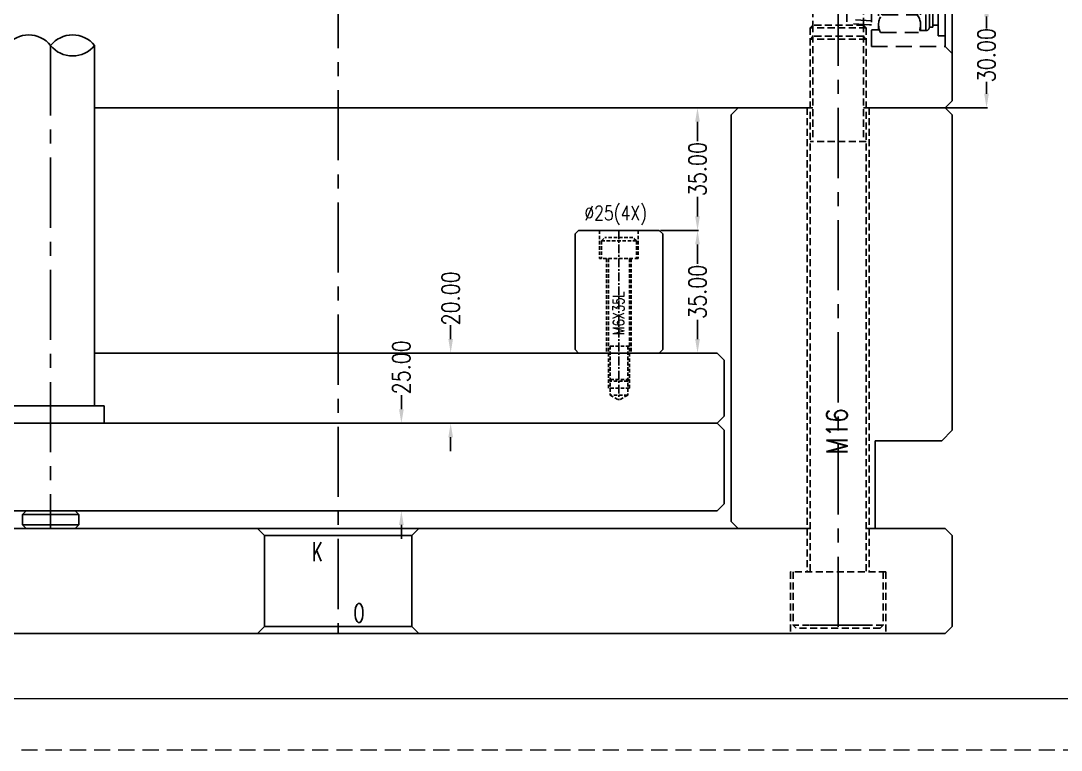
# Model space of a CAD drawing. Header units: millimetres. Extents: x 21466 to 22834, y -21631 to -20664.
# Drawn here: x 22069.5 to 22366.1, y -21631.4 to -21423.4 of the extents above; entities that cross this region are included whole.
import ezdxf

# ---------------------------------------------------------------- set-up
doc = ezdxf.new("R2010")
doc.units = ezdxf.units.MM
doc.header["$LTSCALE"] = 8
for name, pattern in [('CENTER', [2, 1.25, -0.25, 0.25, -0.25]), ('DASHED', [0.75, 0.5, -0.25]), ('HIDDEN', [0.375, 0.25, -0.125]), ('HIDDEN2', [0.1875, 0.125, -0.0625])]:
    doc.linetypes.add(name, pattern=pattern)
doc.layers.get('DEFPOINTS').update_dxf_attribs({"color": 6})
for name, color, linetype in [('CL', 1, 'Continuous'), ('Layer3', 3, 'Continuous'), ('SCREW', 52, 'HIDDEN'), ('SP', 3, 'Continuous'), ('WT', 4, 'Continuous')]:
    doc.layers.add(name, color=color, linetype=linetype)
doc.layers.add('dim', color=3, linetype='Continuous', lineweight=15)
doc.layers.add('MBOM-ASSIS-LAYER', color=71, linetype='Continuous', lineweight=9)
doc.styles.add('ROMANC', font='RomanC.ttf', dxfattribs={"width": 0.8, "height": 7})
doc.styles.get("Standard").update_dxf_attribs({"font": 'txt.shx', "width": 0.8, "bigfont": 'chineset.shx'})
doc.styles.add('txt', font='txt.shx', dxfattribs={"width": 0.75, "height": 3.2})
doc.dimstyles.new('ISO-25', dxfattribs={"dimtxt": 5, "dimasz": 4, "dimexe": 0.3, "dimexo": 0.3, "dimtad": 0, "dimzin": 1, "dimdsep": 46, "dimtxsty": 'Standard', "dimcen": 0, "dimclrd": 3, "dimclre": 3, "dimclrt": 3, "dimazin": 0, "dimtfac": 1, "dimtofl": 0, "dimtmove": 0, "dimatfit": 0, "dimfxl": 0, "dimarcsym": 0})

# ---------------------------------------------------------------- blocks, each defined once
blk = doc.blocks.new('*D25759')
at = {"layer": 'DEFPOINTS', "color": 0}
for p in [(22178.03, -21538.15), (22182.16, -21538.15), (22182.16, -21563.15)]:
    blk.add_point(p, dxfattribs=at)
at = {"layer": 'dim', "color": 3, "lineweight": -2}
for p, q in [((22178.03, -21534.15), (22178.03, -21530.15)), ((22181.86, -21538.15), (22177.73, -21538.15)), ((22181.86, -21563.15), (22177.73, -21563.15)), ((22178.03, -21567.15), (22178.03, -21571.15))]:
    blk.add_line(p, q, dxfattribs=at)
at = {"layer": 'dim', "color": 3}
for points in [[(22177.37, -21534.15), (22178.7, -21534.15), (22178.03, -21538.15)], [(22178.7, -21567.15), (22177.37, -21567.15), (22178.03, -21563.15)]]:
    blk.add_solid(points, dxfattribs=at)
at = {"layer": 'dim', "color": 3, "insert": (22178.03, -21522.19), "char_height": 5, "attachment_point": 5, "rotation": 90}
blk.add_mtext('25.00', dxfattribs=at)
blk = doc.blocks.new('*D25760')
at = {"layer": 'DEFPOINTS', "color": 0}
for p in [(22182.16, -21518.15), (22192.08, -21518.15), (22182.16, -21538.15)]:
    blk.add_point(p, dxfattribs=at)
at = {"layer": 'dim', "color": 3, "lineweight": -2}
for p, q in [((22192.08, -21514.15), (22192.08, -21510.15)), ((22182.46, -21518.15), (22192.38, -21518.15)), ((22182.46, -21538.15), (22192.38, -21538.15)), ((22192.08, -21542.15), (22192.08, -21546.15))]:
    blk.add_line(p, q, dxfattribs=at)
at = {"layer": 'dim', "color": 3}
for points in [[(22191.42, -21514.15), (22192.75, -21514.15), (22192.08, -21518.15)], [(22192.75, -21542.15), (22191.42, -21542.15), (22192.08, -21538.15)]]:
    blk.add_solid(points, dxfattribs=at)
at = {"layer": 'dim', "color": 3, "insert": (22192.08, -21502.53), "char_height": 5, "attachment_point": 5, "rotation": 90}
blk.add_mtext('20.00', dxfattribs=at)
blk = doc.blocks.new('20100617.142056')
at = {"layer": 'MBOM-ASSIS-LAYER'}
blk.add_line((-12.7, 12.7), (-1176.3, 12.7), dxfattribs=at)
at = {"layer": 'MBOM-ASSIS-LAYER', "linetype": 'DASHED'}
blk.add_line((0, 0), (-1189, 0), dxfattribs=at)
blk = doc.blocks.new('*D27056')
at = {"layer": 'DEFPOINTS', "color": 0}
for p in [(22335.05, -21418.15), (22344.83, -21418.15), (22333.05, -21448.15)]:
    blk.add_point(p, dxfattribs=at)
at = {"layer": 'dim', "color": 3, "lineweight": -2}
for p, q in [((22335.35, -21418.15), (22345.13, -21418.15)), ((22344.83, -21422.15), (22344.83, -21425.53)), ((22344.83, -21444.15), (22344.83, -21440.78)), ((22333.35, -21448.15), (22345.13, -21448.15))]:
    blk.add_line(p, q, dxfattribs=at)
at = {"layer": 'dim', "color": 3}
for points in [[(22345.5, -21422.15), (22344.16, -21422.15), (22344.83, -21418.15)], [(22344.16, -21444.15), (22345.5, -21444.15), (22344.83, -21448.15)]]:
    blk.add_solid(points, dxfattribs=at)
at = {"layer": 'dim', "color": 3, "insert": (22344.83, -21433.15), "char_height": 5, "attachment_point": 5, "rotation": 90}
blk.add_mtext('30.00', dxfattribs=at)
blk = doc.blocks.new('*D27065')
at = {"layer": 'DEFPOINTS', "color": 0}
for p in [(22254.41, -21448.15), (22262.45, -21448.15), (22251.55, -21483.15)]:
    blk.add_point(p, dxfattribs=at)
at = {"layer": 'dim', "color": 3, "lineweight": -2}
for p, q in [((22254.71, -21448.15), (22262.75, -21448.15)), ((22262.45, -21452.15), (22262.45, -21457.69)), ((22262.45, -21479.15), (22262.45, -21473.61)), ((22251.85, -21483.15), (22262.75, -21483.15))]:
    blk.add_line(p, q, dxfattribs=at)
at = {"layer": 'dim', "color": 3}
for points in [[(22263.12, -21452.15), (22261.78, -21452.15), (22262.45, -21448.15)], [(22261.78, -21479.15), (22263.12, -21479.15), (22262.45, -21483.15)]]:
    blk.add_solid(points, dxfattribs=at)
at = {"layer": 'dim', "color": 3, "insert": (22262.45, -21465.65), "char_height": 5, "attachment_point": 5, "rotation": 90}
blk.add_mtext('35.00', dxfattribs=at)
blk = doc.blocks.new('*D27066')
at = {"layer": 'DEFPOINTS', "color": 0}
for p in [(22251.55, -21483.15), (22251.55, -21518.15), (22262.45, -21518.15)]:
    blk.add_point(p, dxfattribs=at)
at = {"layer": 'dim', "color": 3, "lineweight": -2}
for p, q in [((22251.85, -21483.15), (22262.75, -21483.15)), ((22262.45, -21487.15), (22262.45, -21492.69)), ((22262.45, -21514.15), (22262.45, -21508.61)), ((22251.85, -21518.15), (22262.75, -21518.15))]:
    blk.add_line(p, q, dxfattribs=at)
at = {"layer": 'dim', "color": 3}
for points in [[(22263.12, -21487.15), (22261.78, -21487.15), (22262.45, -21483.15)], [(22261.78, -21514.15), (22263.12, -21514.15), (22262.45, -21518.15)]]:
    blk.add_solid(points, dxfattribs=at)
at = {"layer": 'dim', "color": 3, "insert": (22262.45, -21500.65), "char_height": 5, "attachment_point": 5, "rotation": 90}
blk.add_mtext('35.00', dxfattribs=at)
blk = doc.blocks.new('20160903.151524')
at = {"layer": 'WT', "color": 125, "linetype": 'HIDDEN', "ltscale": 2.3}
for p, q in [((-6.35, 23.56), (-6.01, 30)), ((-6.01, 30), (6.01, 30)), ((-5.19, 23), (-4.82, 30)), ((5.19, 23), (4.82, 30)), ((6.35, 23.56), (6.01, 30)), ((12.5, 23), (-12.5, 23)), ((-12.5, 23), (-12.5, 2)), ((-7.75, 23), (-7.75, 20.77)), ((-7.75, 21), (7.75, 21)), ((-6.35, 23.56), (-6.35, 23)), ((6.35, 23.56), (6.35, 23)), ((7.75, 23), (7.75, 20.77)), ((12.5, 23), (12.5, 2)), ((-8.5, 20.43), (-8.5, 9.57)), ((-3.5, 20.01), (-3.5, 9.99)), ((3.5, 20.01), (3.5, 9.99)), ((8.5, 20.43), (8.5, 9.57)), ((-8, 9.33), (-8, 7.51)), ((-8, 9), (8, 9)), ((8, 9.33), (8, 7.51)), ((8, 7.51), (-8, 7.51)), ((7, 6.51), (-7, 6.51)), ((-7, 6.51), (-7, 5.51)), ((7, 6.51), (7, 5.51)), ((-9.5, 4.01), (-9.5, 2)), ((-6.4, 4.01), (-9.5, 4.01)), ((-6.4, 5.51), (-7, 5.51)), ((-6.4, 5.51), (-7, 5.51)), ((6.4, 5.51), (-6.4, 5.51)), ((-6.4, 5.51), (-6.4, 4.01)), ((6.4, 4.01), (-6.4, 4.01)), ((6.4, 5.51), (6.4, 4.01)), ((6.4, 5.51), (7, 5.51)), ((6.4, 5.51), (7, 5.51)), ((6.4, 4.01), (9.5, 4.01)), ((9.5, 4.01), (9.5, 2)), ((-12.5, 2), (-14.5, 0)), ((-14.5, 0), (14.5, 0)), ((-12.5, 2), (12.5, 2)), ((9.5, 2), (-9.5, 2)), ((12.5, 2), (14.5, 0))]:
    blk.add_line(p, q, dxfattribs=at)
at = {"layer": 'WT', "color": 125, "linetype": 'CENTER', "ltscale": 1.5}
blk.add_line((0, 0), (0, 30), dxfattribs=at)
at = {"layer": 'WT', "color": 125, "linetype": 'HIDDEN', "ltscale": 2.3}
for centre, radius, start, end in [((-6.32, 16.53), 4.47, 50.9817, 119.248), ((0, 14.34), 6.66, 58.3016, 121.6984), ((6.32, 16.53), 4.47, 60.752, 129.0183), ((-6.32, 13.47), 4.47, 240.752, 309.0183), ((0, 15.66), 6.66, 238.3016, 301.6984), ((6.32, 13.47), 4.47, 230.9817, 299.248), ((-7, 7.51), 1, 180, 270), ((7, 7.51), 1, 270, 0)]:
    blk.add_arc(centre, radius, start, end, dxfattribs=at)

msp = doc.modelspace()

# ---------------------------------------------------------------- linework, layer by layer
for p, q in [((22335.048, -21370.153), (22335.048, -21446.153)), ((22333.048, -21448.153), (22335.048, -21446.153)), ((22090.548, -21448.153), (22295.348, -21448.153)), ((22274.048, -21448.153), (22272.048, -21450.153)), ((22272.048, -21450.153), (22272.048, -21566.153)), ((22309.748, -21448.153), (22333.048, -21448.153)), ((22333.048, -21448.153), (22335.048, -21450.153)), ((22335.048, -21450.153), (22335.048, -21540.153)), ((22090.548, -21518.153), (22268.048, -21518.153)), ((22268.048, -21518.153), (22270.048, -21520.153)), ((22270.048, -21520.153), (22270.048, -21536.153)), ((22270.048, -21536.153), (22268.048, -21538.153)), ((22052.048, -21538.153), (22268.048, -21538.153)), ((22268.048, -21538.153), (22270.048, -21540.153)), ((22270.048, -21540.153), (22270.048, -21561.153)), ((22332.048, -21543.153), (22335.048, -21540.153)), ((22313.048, -21543.153), (22313.048, -21568.153)), ((22313.048, -21543.153), (22332.048, -21543.153)), ((22052.048, -21563.153), (22268.048, -21563.153)), ((22270.048, -21561.153), (22268.048, -21563.153)), ((22272.048, -21566.153), (22274.048, -21568.153)), ((21987.048, -21568.153), (22294.548, -21568.153)), ((22310.548, -21568.153), (22311.544, -21568.153)), ((22311.544, -21568.153), (22333.048, -21568.153)), ((22333.048, -21568.153), (22335.048, -21570.153)), ((22333.048, -21568.153), (22335.048, -21570.153)), ((22335.048, -21570.153), (22335.048, -21596.153)), ((22335.048, -21596.153), (22333.048, -21598.153)), ((21987.048, -21598.153), (22333.048, -21598.153))]:
    msp.add_line(p, q)
at = {"linetype": 'HIDDEN'}
for p, q in [((22295.348, -21420.36), (22295.348, -21424.552)), ((22309.748, -21424.552), (22309.748, -21420.36)), ((22294.548, -21425.352), (22295.348, -21424.552)), ((22294.548, -21425.352), (22294.548, -21580.553)), ((22310.548, -21425.352), (22294.548, -21425.352)), ((22295.348, -21424.552), (22295.348, -21457.76)), ((22309.748, -21424.552), (22295.348, -21424.552)), ((22309.748, -21424.552), (22309.748, -21457.76)), ((22310.548, -21425.352), (22309.748, -21424.552)), ((22310.548, -21425.352), (22310.548, -21580.553)), ((22294.548, -21428.583), (22295.348, -21427.783)), ((22310.548, -21428.583), (22294.548, -21428.583)), ((22309.748, -21427.783), (22295.348, -21427.783)), ((22310.548, -21428.583), (22309.748, -21427.783)), ((22293.748, -21448.153), (22293.748, -21580.553)), ((22311.348, -21448.153), (22311.348, -21580.553)), ((22310.548, -21457.76), (22294.548, -21457.76)), ((22316.148, -21580.553), (22288.948, -21580.553)), ((22288.948, -21580.553), (22288.948, -21598.153)), ((22289.748, -21580.553), (22289.748, -21595.753)), ((22315.348, -21580.553), (22315.348, -21595.753)), ((22316.148, -21580.553), (22316.148, -21598.153)), ((22315.348, -21595.753), (22289.748, -21595.753)), ((22289.748, -21595.753), (22290.548, -21596.553)), ((22310.548, -21595.753), (22294.548, -21595.753)), ((22315.348, -21595.753), (22314.548, -21596.553)), ((22314.548, -21596.553), (22290.548, -21596.553))]:
    msp.add_line(p, q, dxfattribs=at)
at = {"linetype": 'Continuous', "ltscale": 5}
for p, q in [((22090.548, -21430.385), (22090.548, -21533.153)), ((22062.781, -21533.153), (22093.316, -21533.153)), ((22093.316, -21533.153), (22093.316, -21538.153))]:
    msp.add_line(p, q, dxfattribs=at)
at = {"ltscale": 5}
for p, q in [((22071.048, -21563.153), (22070.048, -21564.153)), ((22085.048, -21563.153), (22086.048, -21564.153)), ((22070.048, -21564.153), (22086.048, -21564.153)), ((22070.048, -21564.153), (22070.048, -21567.153)), ((22086.048, -21564.153), (22086.048, -21567.153)), ((22070.048, -21567.153), (22086.048, -21567.153)), ((22070.048, -21567.153), (22071.048, -21568.153)), ((22086.048, -21567.153), (22085.048, -21568.153))]:
    msp.add_line(p, q, dxfattribs=at)
at = {"color": 8, "linetype": 'Continuous'}
for p, q in [((22137.048, -21568.153), (22139.048, -21570.153)), ((22183.048, -21568.153), (22181.048, -21570.153)), ((22139.048, -21570.153), (22181.048, -21570.153)), ((22139.048, -21570.153), (22139.048, -21596.153)), ((22181.048, -21570.153), (22181.048, -21596.153)), ((22137.048, -21598.153), (22139.048, -21596.153)), ((22139.048, -21596.153), (22181.048, -21596.153)), ((22183.048, -21598.153), (22181.048, -21596.153))]:
    msp.add_line(p, q, dxfattribs=at)
at = {"linetype": 'Continuous', "ltscale": 5}
for centre, start, end in [((22071.798, -21435.374), 38.60003, 141.39997), ((22084.298, -21435.374), 38.60003, 141.39997), ((22084.298, -21425.396), 218.60003, 321.39997)]:
    msp.add_arc(centre, 7.997, start, end, dxfattribs=at)
at = {"layer": 'CL', "color": 7, "linetype": 'CENTER', "ltscale": 2}
for p, q in [((22160.048, -21187.153), (22160.048, -21598.153)), ((22302.548, -21416.203), (22302.548, -21598.153)), ((22078.048, -21430.385), (22078.048, -21568.153))]:
    msp.add_line(p, q, dxfattribs=at)
at = {"layer": 'SCREW', "linetype": 'HIDDEN2'}
for p, q in [((22234.548, -21483.153), (22234.548, -21491.153)), ((22245.548, -21483.153), (22245.548, -21491.153)), ((22235.048, -21486.153), (22236.048, -21485.153)), ((22245.048, -21486.153), (22235.048, -21486.153)), ((22235.048, -21486.153), (22235.048, -21491.153)), ((22244.048, -21485.153), (22236.048, -21485.153)), ((22245.048, -21486.153), (22244.048, -21485.153)), ((22245.048, -21486.153), (22245.048, -21491.153)), ((22245.548, -21491.153), (22234.548, -21491.153)), ((22236.548, -21491.153), (22236.548, -21518.153)), ((22237.048, -21491.153), (22237.048, -21528.153)), ((22243.048, -21491.153), (22243.048, -21528.153)), ((22243.548, -21491.153), (22243.548, -21518.153)), ((22243.048, -21516.153), (22237.048, -21516.153)), ((22237.548, -21516.153), (22237.548, -21530.153)), ((22242.548, -21516.153), (22242.548, -21530.153)), ((22237.548, -21526.153), (22237.048, -21525.653)), ((22243.048, -21525.653), (22237.048, -21525.653)), ((22242.548, -21526.153), (22237.548, -21526.153)), ((22242.548, -21526.153), (22243.048, -21525.653)), ((22243.048, -21528.153), (22237.048, -21528.153)), ((22242.548, -21530.153), (22237.548, -21530.153)), ((22237.548, -21530.153), (22240.048, -21531.596)), ((22242.548, -21530.153), (22240.048, -21531.596))]:
    msp.add_line(p, q, dxfattribs=at)
at = {"layer": 'SCREW', "linetype": 'CENTER', "ltscale": 0.25}
msp.add_line((22240.048, -21483.153), (22240.048, -21531.596), dxfattribs=at)
at = {"layer": 'SP', "color": 145}
for p, q in [((22227.548, -21484.153), (22228.548, -21483.153)), ((22228.548, -21483.153), (22251.548, -21483.153)), ((22251.548, -21483.153), (22252.548, -21484.153)), ((22227.548, -21484.153), (22227.548, -21517.153)), ((22252.548, -21484.153), (22252.548, -21517.153)), ((22228.548, -21518.153), (22227.548, -21517.153)), ((22228.548, -21518.153), (22251.548, -21518.153)), ((22252.548, -21517.153), (22251.548, -21518.153))]:
    msp.add_line(p, q, dxfattribs=at)

# ---------------------------------------------------------------- block references
at = {"layer": 'MBOM-ASSIS-LAYER', "xscale": 1.150852575445146, "yscale": 1.150852575445146, "zscale": 1.150852575445146}
msp.add_blockref('20100617.142056', (22833.894, -21631.404), dxfattribs=at)
at = {"layer": 'WT', "xscale": -1, "rotation": 90}
msp.add_blockref('20160903.151524', (22335.048, -21418.153), dxfattribs=at)

# ---------------------------------------------------------------- texts
at = {"color": 8, "linetype": 'Continuous', "style": 'ROMANC', "width": 0.6}
for s, p in [('K', (22152.63, -21577.454)), ('O', (22164.438, -21594.951))]:
    msp.add_text(s, height=5.4, dxfattribs=at).set_placement(p)
at = {"linetype": 'HIDDEN', "insert": (22299.249, -21533.888), "char_height": 4.8, "width": 25.77672, "attachment_point": 3, "rotation": 90}
msp.add_mtext('{\\H1.25x;M16}', dxfattribs=at)
at = {"layer": 'dim', "style": 'ROMANC', "width": 0.8}
msp.add_text('%%C25(4X)', height=4.0648, rotation=1080, dxfattribs=at).set_placement((22230.193, -21480.214))
at = {"layer": 'Layer3', "style": 'txt', "width": 0.75}
msp.add_text('M6X35L', height=3.2, rotation=90, dxfattribs=at).set_placement((22241.555, -21512.993))

# ---------------------------------------------------------------- dimensions: what is measured, and where the dimension line sits
at = {"layer": 'dim'}
for base, p1, p2, picture, middle in [((22344.831, -21418.153), (22333.048, -21448.153), (22335.048, -21418.153), '*D27056', (22344.831, -21433.153)), ((22262.449, -21448.153), (22251.548, -21483.153), (22254.413, -21448.153), '*D27065', (22262.449, -21465.653)), ((22262.449, -21518.153), (22251.548, -21483.153), (22251.548, -21518.153), '*D27066', (22262.449, -21500.653)), ((22192.083, -21518.153), (22182.164, -21538.153), (22182.164, -21518.153), '*D25760', (22192.083, -21502.528)), ((22178.034, -21538.153), (22182.164, -21563.153), (22182.164, -21538.153), '*D25759', (22178.034, -21522.195))]:
    dim = msp.add_linear_dim(base=base, p1=p1, p2=p2, angle=90, dimstyle='ISO-25', dxfattribs=at)
    dim.commit()
    dim.dimension.update_dxf_attribs({"geometry": picture, "text_midpoint": middle})

doc.saveas('drawing.dxf')
